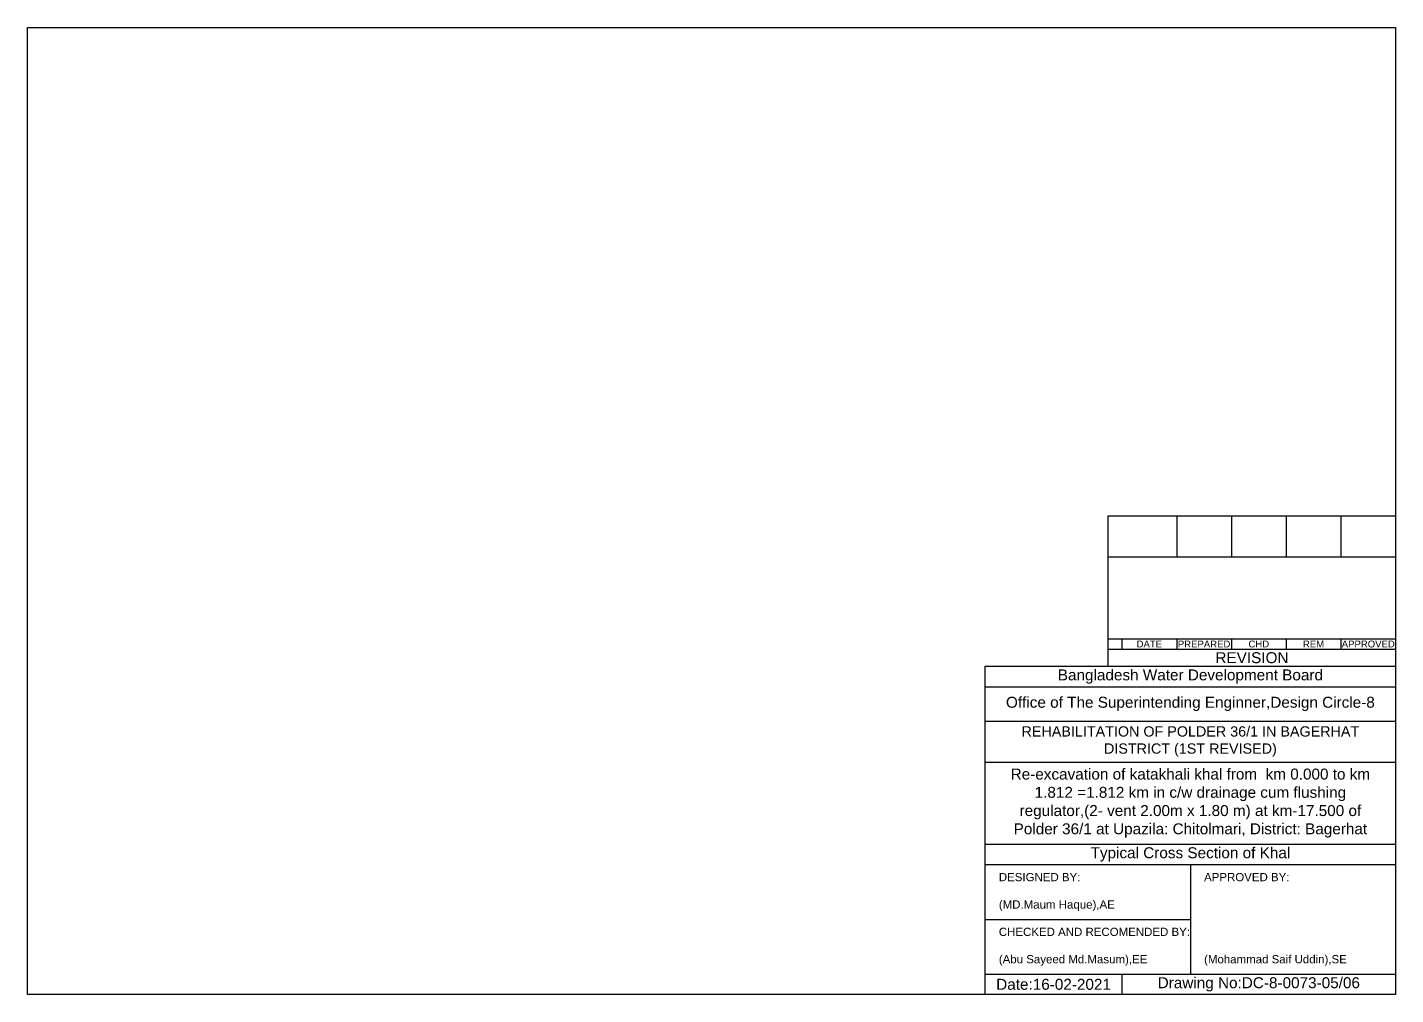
# Model space of a CAD drawing. Header units: inches. Extents: x 100000 to 145000, y -3535 to 0.
# Drawn here: x 140000 to 145000, y -3535 to 0 of the extents above; entities that cross this region are included whole.
import ezdxf

# ---------------------------------------------------------------- set-up
doc = ezdxf.new("R2010")
doc.units = ezdxf.units.IN
doc.header["$MEASUREMENT"] = 0
doc.styles.get("Standard").update_dxf_attribs({"font": 'arial.ttf'})

msp = doc.modelspace()

# ---------------------------------------------------------------- linework, layer by layer
msp.add_lwpolyline([(140000, 0), (145000, 0), (145000, -3535), (140000, -3535)], close=True)
for points in [[(143950, -2335), (143950, -1785), (145000, -1785)], [(144000, -1785), (144000, -1785)], [(144200, -1785), (144200, -1935)], [(144400, -1785), (144400, -1935)], [(144600, -1785), (144600, -1935)], [(144800, -1785), (144800, -1935)], [(143950, -1935), (145000, -1935)], [(143950, -2235), (145000, -2235)], [(144000, -2235), (144000, -2272.5)], [(144200, -2235), (144200, -2272.5)], [(144400, -2235), (144400, -2272.5)], [(144600, -2235), (144600, -2272.5)], [(144800, -2235), (144800, -2272.5)], [(143950, -2272.5), (145000, -2272.5)], [(143500, -3535), (143500, -2335), (145000, -2335)], [(143500, -2410), (145000, -2410)], [(143500, -2535), (145000, -2535)], [(143500, -2685), (145000, -2685)], [(143500, -2985), (145000, -2985)], [(143500, -3060), (145000, -3060)], [(144250, -3060), (144250, -3460)], [(143500, -3260), (144250, -3260)], [(143500, -3460), (145000, -3460)], [(144000, -3460), (144000, -3535)]]:
    msp.add_lwpolyline(points)

# ---------------------------------------------------------------- texts
for s, insert, char_height, width, attachment_point in [('DATE', (144100, -2253.8), 25, 200, 5), ('PREPARED', (144300, -2253.8), 25, 200, 5), ('CHD', (144500, -2253.8), 25, 200, 5), ('REM', (144700, -2253.8), 25, 200, 5), ('APPROVED', (144900, -2253.8), 25, 200, 5), ('REVISION ', (144475, -2303.8), 40, 1050, 5), ('REHABILITATION OF POLDER 36/1 IN BAGERHAT DISTRICT (1ST REVISED)', (144250, -2610), 37.5, 1400, 5), ('Re-excavation of katakhali khal from  km 0.000 to km 1.812 =1.812 km in c/w drainage cum flushing regulator,(2- vent 2.00m x 1.80 m) at km-17.500 of Polder 36/1 at Upazila: Chitolmari, District: Bagerhat ^J', (144250, -2835), 40, 1400, 5), ('Typical Cross Section of Khal', (144250, -3022.5), 40, 1400, 5), ('DESIGNED BY:^J^J(MD.Maum Haque),AE', (143550, -3160), 30, 700, 4), ('APPROVED BY:^J^J^J^J^J^J(Mohammad Saif Uddin),SE', (144300, -3260), 30, 700, 4), ('CHECKED AND RECOMENDED BY:^J^J(Abu Sayeed Md.Masum),EE', (143550, -3360), 30, 700, 4), ('Date:16-02-2021', (143750, -3497.5), 40, 700, 5), ('Drawing No:DC-8-0073-05/06', (144500, -3497.5), 40, 1100, 5)]:
    msp.add_mtext(s, dxfattribs=dict(insert=insert, char_height=char_height, width=width, attachment_point=attachment_point))
at = {"char_height": 40, "attachment_point": 5}
for s, insert in [('Bangladesh Water Development Board', (144250, -2372.5)), ('Office of The Superintending Enginner,Design Circle-8', (144250, -2472.5))]:
    msp.add_mtext(s, dxfattribs=dict(at, insert=insert))

doc.saveas('drawing.dxf')
